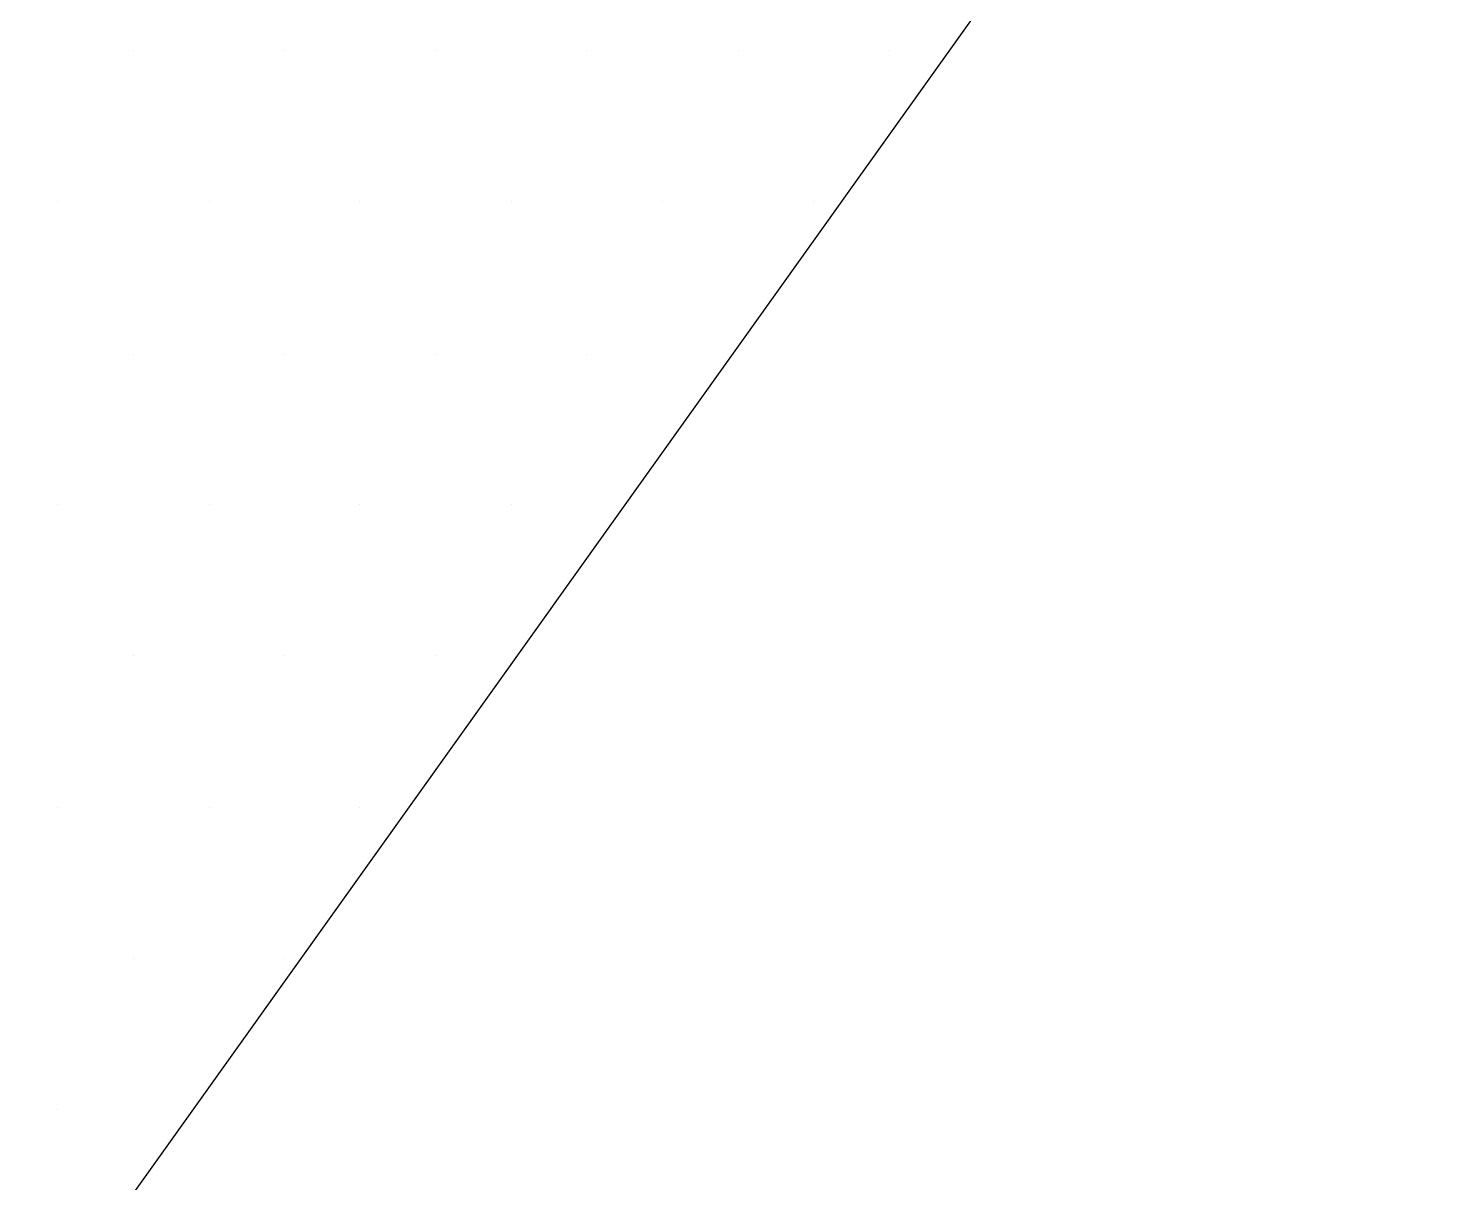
# Paper-space layout 'TOP_A1_00200_01-01-2017_MODELE' of a CAD drawing. Header units: millimetres. Extents: x -52 to 816, y -6 to 294.
# Drawn here: x -16.498 to -15.639, y 71.212 to 71.912 of the extents above; entities that cross this region are included whole.
import ezdxf

# ---------------------------------------------------------------- set-up
doc = ezdxf.new("R2010")
doc.units = ezdxf.units.MM
doc.header["$LTSCALE"] = 2
doc.layers.add('CARTOUCHE', color=7, linetype='Continuous')
doc.layers.add('LOGO', color=7, linetype='Continuous')

# ---------------------------------------------------------------- blocks, each defined once
blk = doc.blocks.new('A$C715108E3')
at = {"layer": 'LOGO', "color": 131}
for p, q in [((-7.68094, 1.89681), (-7.68094, 1.89681)), ((-7.58911, 1.89681), (-7.58911, 1.89681)), ((-7.49728, 1.89681), (-7.49728, 1.89681)), ((-7.40582, 1.89681), (-7.40582, 1.89681)), ((-7.3138, 1.89681), (-7.3138, 1.89681)), ((-7.22215, 1.89681), (-7.22215, 1.89681)), ((-7.72667, 1.80554), (-7.72667, 1.80554)), ((-7.63484, 1.80554), (-7.63484, 1.80554)), ((-7.54357, 1.80554), (-7.54357, 1.80554)), ((-7.45155, 1.80554), (-7.45155, 1.80554)), ((-7.35972, 1.80554), (-7.35972, 1.80554)), ((-7.26826, 1.80554), (-7.26826, 1.80554)), ((-7.68094, 1.71296), (-7.68094, 1.71296)), ((-7.58911, 1.71296), (-7.58911, 1.71296)), ((-7.49728, 1.71296), (-7.49728, 1.71296)), ((-7.40582, 1.71296), (-7.40582, 1.71296)), ((-7.72667, 1.6215), (-7.72667, 1.6215)), ((-7.63484, 1.6215), (-7.63484, 1.6215)), ((-7.54357, 1.6215), (-7.54357, 1.6215)), ((-7.45155, 1.6215), (-7.45155, 1.6215)), ((-7.68094, 1.53023), (-7.68094, 1.53023)), ((-7.58911, 1.53023), (-7.58911, 1.53023)), ((-7.49728, 1.53023), (-7.49728, 1.53023)), ((-7.72667, 1.43783), (-7.72667, 1.43783)), ((-7.63484, 1.43783), (-7.63484, 1.43783)), ((-7.54357, 1.43783), (-7.54357, 1.43783)), ((-7.68094, 1.34656), (-7.68094, 1.34656)), ((-7.58911, 1.34656), (-7.58911, 1.34656)), ((-7.72667, 1.25492), (-7.72667, 1.25492))]:
    blk.add_line(p, q, dxfattribs=at)
blk.add_lwpolyline([(-17.42418, -1.45732), (-18.41522, -2.56906), (-18.65661, -2.93114), (-18.70496, -3.02785), (-11.98732, -3.7284), (-11.06956, -3.39012), (-10.63457, -2.93114), (-6.88594, 2.3168), (-8.57734, 2.3168), (-9.01233, 2.26882), (-11.52516, -1.28228), (-12.70905, 1.3505), (-13.41016, 1.1331), (-14.13489, 0.79501), (-14.15888, 0.67431), (-12.951, -2.00663)], close=True, dxfattribs=at)
blk = doc.blocks.new('A$C581E6685')
at = {"layer": 'CARTOUCHE'}
blk.add_blockref('A$C715108E3', (-31.67392, 36.3189), dxfattribs=at)

psp = doc.layouts.new('TOP_A1_00200_01-01-2017_MODELE')

# ---------------------------------------------------------------- block references
at = {"layer": 'LOGO'}
psp.add_blockref('A$C581E6685', (22.92082, 33.68238), dxfattribs=at)

doc.saveas('drawing.dxf')
